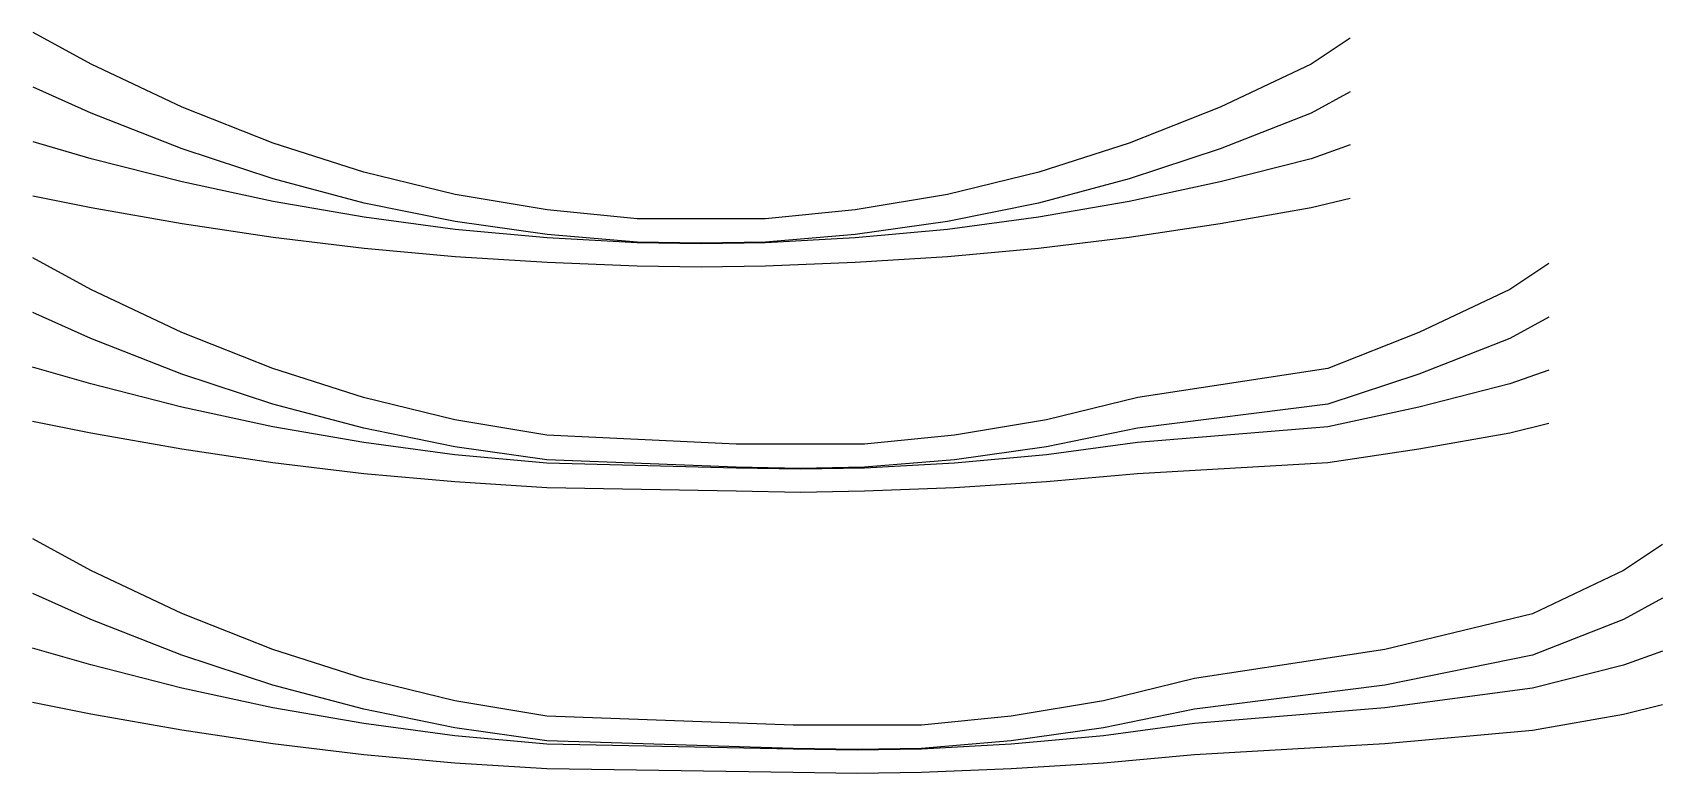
# Model space of a CAD drawing. Header units: millimetres. Extents: x 0 to 14.3, y -3.2 to 3.3.
import ezdxf

# ---------------------------------------------------------------- set-up
doc = ezdxf.new("R2010")
doc.units = ezdxf.units.MM
for name, color, linetype in [('05T1', 7, 'Continuous'), ('05T2', 7, 'Continuous'), ('05T3', 7, 'Continuous'), ('05T4', 7, 'Continuous'), ('06T1', 7, 'Continuous'), ('06T2', 7, 'Continuous'), ('06T3', 7, 'Continuous'), ('06T4', 7, 'Continuous'), ('07T1', 7, 'Continuous'), ('07T2', 7, 'Continuous'), ('07T3', 7, 'Continuous'), ('07T4', 7, 'Continuous')]:
    doc.layers.add(name, color=color, linetype=linetype)

msp = doc.modelspace()

# ---------------------------------------------------------------- linework, layer by layer
at = {"layer": '05T1', "color": 1}
for p, q in [((0.513, 3.006), (0.003, 3.284)), ((11.585, 3.234), (11.243, 3.006)), ((1.313, 2.627), (0.513, 3.006)), ((11.243, 3.006), (10.443, 2.627)), ((2.113, 2.311), (1.313, 2.627)), ((10.443, 2.627), (9.643, 2.311)), ((2.911, 2.056), (2.113, 2.311)), ((9.643, 2.311), (8.846, 2.056)), ((3.713, 1.861), (2.911, 2.056)), ((8.846, 2.056), (8.043, 1.861)), ((4.523, 1.725), (3.713, 1.861)), ((5.313, 1.646), (4.523, 1.725)), ((7.233, 1.725), (6.443, 1.646)), ((8.043, 1.861), (7.233, 1.725)), ((5.878, 1.646), (5.313, 1.646)), ((6.443, 1.646), (5.878, 1.646))]:
    msp.add_line(p, q, dxfattribs=at)
at = {"layer": '05T2', "color": 1}
for p, q in [((0.513, 2.575), (0.002, 2.804)), ((11.585, 2.762), (11.243, 2.575)), ((1.313, 2.261), (0.513, 2.575)), ((11.243, 2.575), (10.443, 2.261)), ((2.113, 1.998), (1.313, 2.261)), ((10.443, 2.261), (9.643, 1.998)), ((2.913, 1.785), (2.113, 1.998)), ((9.643, 1.998), (8.843, 1.785)), ((3.713, 1.622), (2.913, 1.785)), ((8.843, 1.785), (8.043, 1.622)), ((4.523, 1.508), (3.713, 1.622)), ((8.043, 1.622), (7.233, 1.508)), ((5.313, 1.442), (4.523, 1.508)), ((5.878, 1.431), (5.313, 1.442)), ((6.443, 1.442), (5.878, 1.431)), ((7.233, 1.508), (6.443, 1.442))]:
    msp.add_line(p, q, dxfattribs=at)
at = {"layer": '05T3', "color": 1}
for p, q in [((0.513, 2.175), (0.001, 2.324)), ((11.585, 2.297), (11.243, 2.175)), ((1.313, 1.971), (0.513, 2.175)), ((11.243, 2.175), (10.443, 1.971)), ((2.113, 1.799), (1.313, 1.971)), ((10.443, 1.971), (9.643, 1.799)), ((2.913, 1.66), (2.113, 1.799)), ((9.643, 1.799), (8.843, 1.66)), ((3.713, 1.553), (2.913, 1.66)), ((8.843, 1.66), (8.043, 1.553)), ((4.523, 1.478), (3.713, 1.553)), ((5.313, 1.435), (4.523, 1.478)), ((5.878, 1.426), (5.313, 1.435)), ((6.443, 1.435), (5.878, 1.426)), ((7.233, 1.478), (6.443, 1.435)), ((8.043, 1.553), (7.233, 1.478))]:
    msp.add_line(p, q, dxfattribs=at)
at = {"layer": '05T4', "color": 1}
for p, q in [((0.513, 1.742), (0, 1.844)), ((1.313, 1.601), (0.513, 1.742)), ((11.243, 1.742), (10.443, 1.601)), ((11.585, 1.825), (11.243, 1.742)), ((2.113, 1.482), (1.313, 1.601)), ((10.443, 1.601), (9.643, 1.482)), ((2.913, 1.386), (2.113, 1.482)), ((9.643, 1.482), (8.843, 1.386)), ((3.713, 1.313), (2.913, 1.386)), ((4.523, 1.261), (3.713, 1.313)), ((8.043, 1.313), (7.233, 1.261)), ((8.843, 1.386), (8.043, 1.313)), ((5.313, 1.231), (4.523, 1.261)), ((5.878, 1.222), (5.313, 1.231)), ((6.443, 1.231), (5.878, 1.222)), ((7.233, 1.261), (6.443, 1.231))]:
    msp.add_line(p, q, dxfattribs=at)
at = {"layer": '06T1', "color": 252}
for p, q in [((0.51, 1.025), (0, 1.303)), ((13.332, 1.253), (12.99, 1.025)), ((1.31, 0.646), (0.51, 1.025)), ((12.99, 1.025), (12.19, 0.646)), ((2.11, 0.33), (1.31, 0.646)), ((12.19, 0.646), (11.39, 0.33)), ((2.908, 0.075), (2.11, 0.33)), ((11.39, 0.33), (9.717, 0.075)), ((3.71, -0.12), (2.908, 0.075)), ((9.717, 0.075), (8.915, -0.12)), ((4.52, -0.256), (3.71, -0.12)), ((8.915, -0.12), (8.105, -0.256)), ((6.185, -0.335), (4.52, -0.256)), ((8.105, -0.256), (7.315, -0.335)), ((6.75, -0.335), (6.185, -0.335)), ((7.315, -0.335), (6.75, -0.335))]:
    msp.add_line(p, q, dxfattribs=at)
at = {"layer": '06T2', "color": 252}
for p, q in [((0.51, 0.594), (-0.002, 0.823)), ((13.332, 0.782), (12.99, 0.594)), ((1.31, 0.28), (0.51, 0.594)), ((12.99, 0.594), (12.19, 0.28)), ((2.11, 0.017), (1.31, 0.28)), ((12.19, 0.28), (11.39, 0.017)), ((2.91, -0.196), (2.11, 0.017)), ((11.39, 0.017), (9.715, -0.196)), ((3.71, -0.359), (2.91, -0.196)), ((9.715, -0.196), (8.915, -0.359)), ((4.52, -0.473), (3.71, -0.359)), ((8.915, -0.359), (8.105, -0.473)), ((6.185, -0.539), (4.52, -0.473)), ((6.75, -0.55), (6.185, -0.539)), ((7.315, -0.539), (6.75, -0.55)), ((8.105, -0.473), (7.315, -0.539))]:
    msp.add_line(p, q, dxfattribs=at)
at = {"layer": '06T3', "color": 252}
for p, q in [((0.51, 0.194), (-0.003, 0.343)), ((13.332, 0.316), (12.99, 0.194)), ((1.31, -0.01), (0.51, 0.194)), ((12.99, 0.194), (12.19, -0.01)), ((2.11, -0.182), (1.31, -0.01)), ((12.19, -0.01), (11.39, -0.182)), ((2.91, -0.321), (2.11, -0.182)), ((11.39, -0.182), (9.715, -0.321)), ((3.71, -0.428), (2.91, -0.321)), ((4.52, -0.503), (3.71, -0.428)), ((8.915, -0.428), (8.105, -0.503)), ((9.715, -0.321), (8.915, -0.428)), ((6.185, -0.546), (4.52, -0.503)), ((6.75, -0.554), (6.185, -0.546)), ((7.315, -0.546), (6.75, -0.554)), ((8.105, -0.503), (7.315, -0.546))]:
    msp.add_line(p, q, dxfattribs=at)
at = {"layer": '06T4', "color": 252}
for p, q in [((0.51, -0.239), (-0.003, -0.137)), ((1.31, -0.38), (0.51, -0.239)), ((12.99, -0.239), (12.19, -0.38)), ((13.332, -0.155), (12.99, -0.239)), ((2.11, -0.499), (1.31, -0.38)), ((12.19, -0.38), (11.39, -0.499)), ((2.91, -0.595), (2.11, -0.499)), ((11.39, -0.499), (9.715, -0.595)), ((3.71, -0.667), (2.91, -0.595)), ((4.52, -0.72), (3.71, -0.667)), ((8.915, -0.667), (8.105, -0.72)), ((9.715, -0.595), (8.915, -0.667)), ((6.185, -0.75), (4.52, -0.72)), ((6.75, -0.759), (6.185, -0.75)), ((7.315, -0.75), (6.75, -0.759)), ((8.105, -0.72), (7.315, -0.75))]:
    msp.add_line(p, q, dxfattribs=at)
at = {"layer": '07T1', "color": 252}
for p, q in [((0.51, -1.446), (0, -1.168)), ((14.332, -1.218), (13.99, -1.447)), ((1.31, -1.825), (0.51, -1.446)), ((13.99, -1.447), (13.19, -1.826)), ((2.11, -2.141), (1.31, -1.825)), ((13.19, -1.826), (11.89, -2.142)), ((2.908, -2.396), (2.11, -2.141)), ((11.89, -2.142), (10.217, -2.396)), ((3.71, -2.591), (2.908, -2.396)), ((10.217, -2.396), (9.415, -2.591)), ((4.52, -2.727), (3.71, -2.591)), ((9.415, -2.591), (8.605, -2.727)), ((6.685, -2.806), (4.52, -2.727)), ((7.25, -2.806), (6.685, -2.806)), ((7.815, -2.806), (7.25, -2.806)), ((8.605, -2.727), (7.815, -2.806))]:
    msp.add_line(p, q, dxfattribs=at)
at = {"layer": '07T2', "color": 252}
for p, q in [((0.51, -1.877), (-0.002, -1.648)), ((14.332, -1.69), (13.99, -1.878)), ((1.31, -2.191), (0.51, -1.877)), ((13.99, -1.878), (13.19, -2.192)), ((2.11, -2.454), (1.31, -2.191)), ((13.19, -2.192), (11.89, -2.455)), ((2.91, -2.667), (2.11, -2.454)), ((11.89, -2.455), (10.215, -2.667)), ((3.71, -2.83), (2.91, -2.667)), ((10.215, -2.667), (9.415, -2.83)), ((4.52, -2.944), (3.71, -2.83)), ((9.415, -2.83), (8.605, -2.944)), ((6.685, -3.01), (4.52, -2.944)), ((7.25, -3.021), (6.685, -3.01)), ((7.815, -3.01), (7.25, -3.021)), ((8.605, -2.944), (7.815, -3.01))]:
    msp.add_line(p, q, dxfattribs=at)
at = {"layer": '07T3', "color": 252}
for p, q in [((0.51, -2.277), (-0.003, -2.128)), ((1.31, -2.481), (0.51, -2.277)), ((13.99, -2.278), (13.19, -2.482)), ((14.332, -2.155), (13.99, -2.278)), ((2.11, -2.653), (1.31, -2.481)), ((13.19, -2.482), (11.89, -2.654)), ((2.91, -2.792), (2.11, -2.653)), ((11.89, -2.654), (10.215, -2.792)), ((3.71, -2.899), (2.91, -2.792)), ((10.215, -2.792), (9.415, -2.899)), ((4.52, -2.974), (3.71, -2.899)), ((6.685, -3.017), (4.52, -2.974)), ((8.605, -2.974), (7.815, -3.017)), ((9.415, -2.899), (8.605, -2.974)), ((7.25, -3.026), (6.685, -3.017)), ((7.815, -3.017), (7.25, -3.026))]:
    msp.add_line(p, q, dxfattribs=at)
at = {"layer": '07T4', "color": 252}
for p, q in [((0.51, -2.71), (-0.003, -2.608)), ((1.31, -2.851), (0.51, -2.71)), ((13.99, -2.711), (13.19, -2.852)), ((14.332, -2.627), (13.99, -2.711)), ((2.11, -2.97), (1.31, -2.851)), ((13.19, -2.852), (11.89, -2.971)), ((2.91, -3.066), (2.11, -2.97)), ((11.89, -2.971), (10.215, -3.066)), ((3.71, -3.139), (2.91, -3.066)), ((4.52, -3.191), (3.71, -3.139)), ((9.415, -3.139), (8.605, -3.191)), ((10.215, -3.066), (9.415, -3.139)), ((6.685, -3.221), (4.52, -3.191)), ((7.25, -3.23), (6.685, -3.221)), ((7.815, -3.221), (7.25, -3.23)), ((8.605, -3.191), (7.815, -3.221))]:
    msp.add_line(p, q, dxfattribs=at)

doc.saveas('drawing.dxf')
